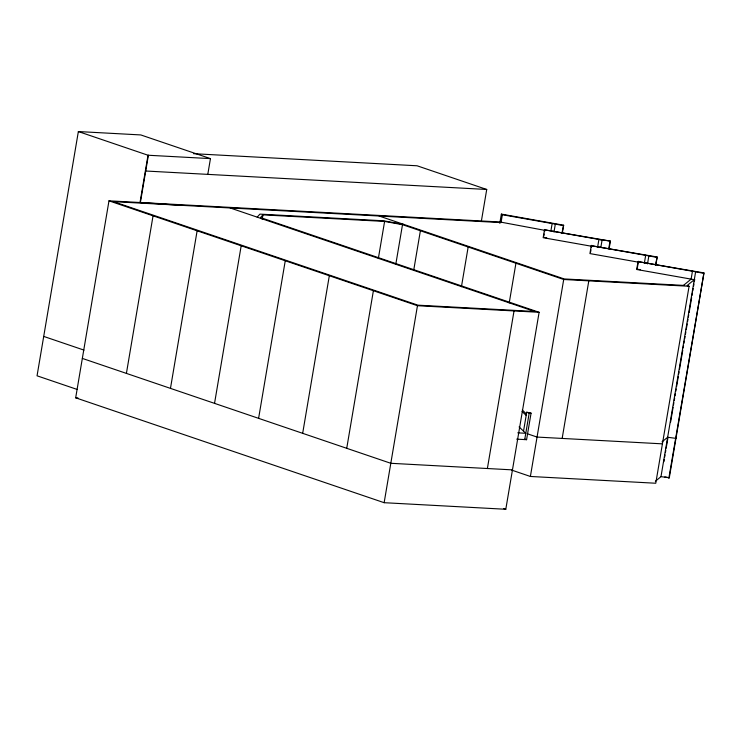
<?xml version="1.0" encoding="UTF-8"?>
<svg xmlns="http://www.w3.org/2000/svg" width="741" height="741" viewBox="0 0 741 741"><rect width="100%" height="100%" fill="white"/><g stroke="black" fill="none" stroke-linecap="round" stroke-linejoin="round"><path stroke-width="1.11" d="M207.795 174.376L210.453 158.611L140.799 134.936L78.361 131.555L37.05 375.807L77.323 389.497M511.874 470.165L530.389 476.463L655.766 483.243L689.084 286.267L563.706 279.487L402.502 224.68L384.607 221.429L262.953 214.853L260.489 217.567L539.115 312.294L505.797 509.271L384.144 502.694L75.675 397.815L108.983 200.83L500.018 221.985L545.154 230.414M140.021 202.515L148.015 155.239L78.361 131.555M148.385 155.258L140.392 202.534L179.248 205.201M126.405 373.399L153.054 215.816M170.467 388.386L197.125 230.803M214.538 403.363L241.186 245.78M262.194 219.355L262.953 214.853M258.6 418.35L285.257 260.767M302.671 433.328L329.319 275.745M378.327 258.581L384.607 221.429M346.732 448.314L373.39 290.731M395.787 264.352L402.502 224.68M413.682 270.437L420.388 230.757M384.144 502.694L417.461 305.709L108.983 200.83M461.448 286.684L468.164 247.003M481.335 221.355L486.726 189.464L417.072 165.78L193.466 153.683M499.805 223.236L501.351 214.103L563.642 225.199L562.299 233.183M501.351 214.103L502.361 214.733L501.027 222.606L113.456 201.645L417.952 305.172L534.641 311.479L230.145 207.952M509.224 302.921L515.931 263.24M487.383 468.516L514.032 310.933M591.911 246.318L543.162 237.694L544.496 229.812L610.417 241.103L609.065 249.087M543.801 236.203L544.181 233.952M544.561 231.692L544.941 229.441M550.998 230.294L552.147 223.541M553.972 232.09L555.324 224.106L502.361 214.733M523.526 431.132L526.721 412.228L531.065 413.172L526.582 439.682L516.699 439.144M524.721 439.58L529.204 413.07L526.721 412.228M561.845 233.554L563.642 225.199M530.389 476.463L563.706 279.487M638.677 262.221L589.929 253.589L591.262 245.716L657.184 256.997L655.831 264.991M590.568 252.097L590.947 249.847M591.327 247.596L591.707 245.345M562.16 438.422L588.808 280.839M597.579 247.318L598.913 239.445L610.417 241.103M600.932 246.846L602.09 240.001L544.496 229.812M608.806 248.309L609.963 241.464M655.377 481.252L660.981 476.658L669.299 477.76L703.95 272.901L638.029 261.61L636.695 269.492L694.298 279.681L687.092 285.591L689.084 286.267M637.149 269.122L638.473 261.249M644.346 263.222L645.68 255.339M647.504 263.889L648.857 255.904L591.262 245.716M655.387 265.352L657.184 256.997M692.446 271.243L691.112 279.125L683.748 285.165L684.61 285.452L564.197 278.94L379.114 216.011M660.981 476.658L695.632 271.808L638.029 261.61M663.899 461.662L664.279 459.411M664.658 457.16L665.038 454.909M665.418 452.658L665.807 450.408M666.187 448.157L667.9 438.024M670.596 422.064L673.106 407.235M673.495 404.947L673.875 402.669M674.264 400.381L674.653 398.102M675.032 395.824L675.422 393.536M675.811 391.257L676.19 388.969M676.579 386.691L678.321 376.419M678.7 374.14L679.089 371.862M679.478 369.574L682.757 350.178M683.146 347.89L683.526 345.612M683.915 343.333L684.304 341.045M684.684 338.767L685.073 336.479M685.462 334.2L685.842 331.922M686.231 329.634L687.194 323.928M687.583 321.65L687.963 319.362M688.352 317.083L688.741 314.805M689.13 312.517L691.631 297.687M692.02 295.4L692.409 293.121M692.789 290.843L693.178 288.555M693.567 286.276L693.947 283.988M694.336 281.71L694.725 279.431M668.854 478.121L703.95 272.901M257.183 217.15L259.934 214.121L383.653 220.809L404.16 224.532M662.037 441.858L667.641 437.264L675.968 438.366M148.015 155.239L210.453 158.611M145.727 171.014L486.726 189.464M417.461 305.709L539.115 312.294M529.204 413.07L531.065 413.172M75.675 397.815L77.972 397.936M517.764 432.846L525.786 433.281L519.08 426.936M662.426 443.85L537.049 437.07L527.249 433.735M512.457 469.877L390.803 463.292L82.334 358.412M544.672 237.509L546.784 237.889M638.205 269.316L640.326 269.687M555.324 224.106L563.197 225.56M648.857 255.904L656.739 257.368M695.632 271.808L703.505 273.272M664.797 476.926L669.299 477.76M524.924 439.117L526.582 439.682M43.71 336.414L83.983 350.104M503.611 508.53L505.797 509.271M522.294 410.032L526.406 413.923M522.072 411.487L526.184 415.377"/></g></svg>
